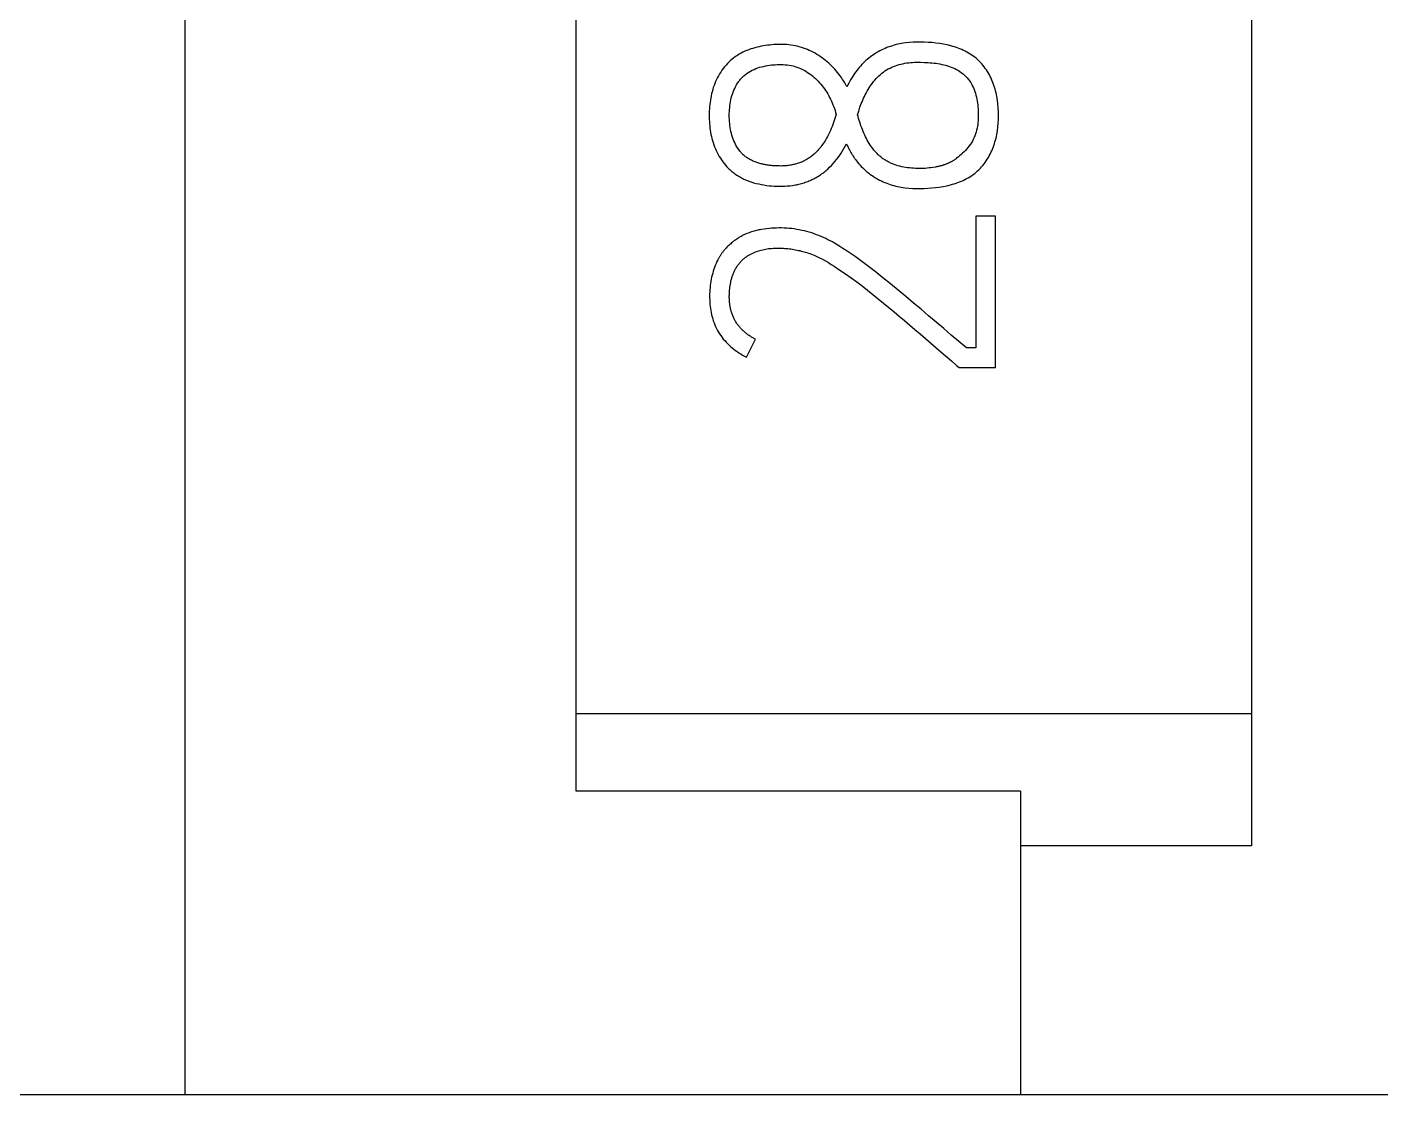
# Model space of a CAD drawing. Header units: inches. Extents: x 9000 to 22395, y 8106 to 17135.
# Drawn here: x 10398.82 to 10415.75, y 8294.99 to 8308.34 of the extents above; entities that cross this region are included whole.
import ezdxf

# ---------------------------------------------------------------- set-up
doc = ezdxf.new("R2010")
doc.units = ezdxf.units.IN
doc.header["$MEASUREMENT"] = 0
doc.layers.add('20000_FRONT_O', color=7, linetype='Continuous')
doc.layers.add('20500_FRONT_O_LABELING', color=7, linetype='Continuous')

msp = doc.modelspace()

# ---------------------------------------------------------------- linework, layer by layer
at = {"layer": '20000_FRONT_O', "linetype": 'Continuous'}
for p, q in [((10400.798, 8294.993), (10400.798, 8517.173)), ((10405.686, 8298.787), (10405.686, 8372.755)), ((10414.129, 8351.649), (10414.129, 8298.104)), ((10414.129, 8299.754), (10405.686, 8299.754)), ((10411.241, 8298.787), (10405.686, 8298.787)), ((10411.241, 8298.787), (10411.241, 8294.993)), ((10414.129, 8298.104), (10411.241, 8298.104)), ((10400.798, 8294.993), (10381.079, 8294.993)), ((10416.007, 8294.993), (10400.798, 8294.993))]:
    msp.add_line(p, q, dxfattribs=at)
at = {"layer": '20500_FRONT_O_LABELING', "linetype": 'Continuous'}
for p, q in [((10410.683, 8305.973), (10410.683, 8304.327)), ((10410.93, 8305.973), (10410.683, 8305.973)), ((10410.93, 8304.08), (10410.93, 8305.973)), ((10407.814, 8304.213), (10407.927, 8304.435)), ((10410.683, 8304.327), (10410.565, 8304.327)), ((10410.441, 8304.109), (10410.476, 8304.08)), ((10410.476, 8304.08), (10410.93, 8304.08))]:
    msp.add_line(p, q, dxfattribs=at)
for points in [[(10409.071, 8307.591), (10409.058, 8307.614), (10409.045, 8307.637), (10409.031, 8307.66), (10409.016, 8307.682), (10409.002, 8307.704), (10408.986, 8307.726), (10408.971, 8307.747), (10408.954, 8307.768), (10408.937, 8307.788), (10408.92, 8307.808), (10408.902, 8307.827), (10408.884, 8307.846), (10408.865, 8307.865), (10408.845, 8307.883), (10408.825, 8307.9), (10408.805, 8307.918), (10408.784, 8307.934), (10408.762, 8307.95), (10408.741, 8307.966), (10408.718, 8307.981), (10408.696, 8307.995), (10408.673, 8308.008), (10408.649, 8308.021), (10408.625, 8308.033), (10408.601, 8308.045), (10408.577, 8308.055), (10408.552, 8308.065), (10408.527, 8308.074), (10408.502, 8308.082), (10408.476, 8308.09), (10408.45, 8308.096), (10408.424, 8308.102), (10408.398, 8308.106), (10408.372, 8308.11), (10408.346, 8308.113), (10408.319, 8308.116), (10408.292, 8308.117), (10408.266, 8308.118), (10408.239, 8308.118), (10408.212, 8308.118), (10408.186, 8308.117), (10408.159, 8308.116), (10408.132, 8308.114), (10408.106, 8308.111), (10408.079, 8308.108), (10408.053, 8308.105), (10408.027, 8308.101), (10408, 8308.096), (10407.974, 8308.09), (10407.948, 8308.084), (10407.922, 8308.078), (10407.896, 8308.07), (10407.871, 8308.062), (10407.846, 8308.053), (10407.821, 8308.044), (10407.796, 8308.033), (10407.772, 8308.022), (10407.748, 8308.009), (10407.725, 8307.996), (10407.702, 8307.982), (10407.68, 8307.967), (10407.658, 8307.952), (10407.637, 8307.935), (10407.617, 8307.917), (10407.597, 8307.899), (10407.578, 8307.88), (10407.56, 8307.86), (10407.542, 8307.84), (10407.525, 8307.819), (10407.509, 8307.797), (10407.494, 8307.774), (10407.479, 8307.752), (10407.466, 8307.728), (10407.453, 8307.704), (10407.441, 8307.68), (10407.43, 8307.655), (10407.419, 8307.631), (10407.41, 8307.605), (10407.401, 8307.58), (10407.393, 8307.554), (10407.386, 8307.528), (10407.379, 8307.502), (10407.374, 8307.476), (10407.368, 8307.449), (10407.364, 8307.423), (10407.36, 8307.396), (10407.357, 8307.37), (10407.355, 8307.343), (10407.353, 8307.316), (10407.351, 8307.289), (10407.35, 8307.263), (10407.35, 8307.236), (10407.35, 8307.209), (10407.351, 8307.182), (10407.352, 8307.155), (10407.354, 8307.128), (10407.356, 8307.101), (10407.359, 8307.075), (10407.363, 8307.048), (10407.367, 8307.022), (10407.372, 8306.995), (10407.378, 8306.969), (10407.384, 8306.943), (10407.391, 8306.917), (10407.399, 8306.892), (10407.407, 8306.866), (10407.417, 8306.841), (10407.427, 8306.816), (10407.438, 8306.792), (10407.45, 8306.768), (10407.462, 8306.744), (10407.476, 8306.72), (10407.49, 8306.697), (10407.505, 8306.675), (10407.52, 8306.653), (10407.537, 8306.631), (10407.554, 8306.61), (10407.572, 8306.59)], [(10409.189, 8306.666), (10409.204, 8306.647), (10409.219, 8306.628), (10409.235, 8306.61), (10409.251, 8306.593), (10409.268, 8306.575), (10409.285, 8306.559), (10409.303, 8306.543), (10409.321, 8306.527), (10409.339, 8306.513), (10409.358, 8306.498), (10409.378, 8306.484), (10409.398, 8306.471), (10409.418, 8306.458), (10409.438, 8306.446), (10409.459, 8306.434), (10409.48, 8306.423), (10409.502, 8306.413), (10409.523, 8306.403), (10409.545, 8306.393), (10409.568, 8306.384), (10409.59, 8306.376), (10409.613, 8306.368), (10409.635, 8306.361), (10409.658, 8306.355), (10409.681, 8306.349), (10409.705, 8306.343), (10409.728, 8306.339), (10409.751, 8306.334), (10409.775, 8306.331), (10409.799, 8306.328), (10409.846, 8306.323), (10409.894, 8306.32), (10409.941, 8306.319), (10409.989, 8306.319), (10410.037, 8306.32), (10410.084, 8306.322), (10410.132, 8306.326), (10410.179, 8306.33), (10410.226, 8306.336), (10410.273, 8306.344), (10410.32, 8306.354), (10410.367, 8306.365), (10410.39, 8306.371), (10410.413, 8306.378), (10410.435, 8306.385), (10410.458, 8306.393), (10410.48, 8306.402), (10410.503, 8306.411), (10410.524, 8306.42), (10410.546, 8306.431), (10410.567, 8306.442), (10410.588, 8306.453), (10410.609, 8306.466), (10410.629, 8306.479), (10410.649, 8306.493), (10410.668, 8306.507), (10410.687, 8306.522), (10410.705, 8306.538), (10410.722, 8306.554), (10410.739, 8306.571), (10410.755, 8306.589), (10410.77, 8306.607), (10410.785, 8306.626), (10410.8, 8306.645), (10410.813, 8306.664), (10410.826, 8306.684), (10410.839, 8306.704), (10410.851, 8306.725), (10410.862, 8306.746), (10410.872, 8306.768), (10410.882, 8306.789), (10410.892, 8306.811), (10410.9, 8306.833), (10410.908, 8306.856), (10410.916, 8306.878), (10410.922, 8306.901), (10410.929, 8306.924), (10410.935, 8306.947), (10410.94, 8306.97), (10410.944, 8306.994), (10410.952, 8307.041), (10410.958, 8307.088), (10410.962, 8307.136), (10410.964, 8307.184), (10410.965, 8307.232), (10410.964, 8307.28), (10410.961, 8307.327), (10410.957, 8307.375), (10410.952, 8307.422), (10410.944, 8307.469), (10410.94, 8307.492), (10410.935, 8307.515), (10410.929, 8307.538), (10410.923, 8307.561), (10410.916, 8307.584), (10410.909, 8307.607), (10410.901, 8307.63), (10410.892, 8307.652), (10410.883, 8307.674), (10410.873, 8307.696), (10410.863, 8307.717), (10410.852, 8307.739), (10410.84, 8307.76), (10410.828, 8307.78), (10410.815, 8307.8), (10410.801, 8307.82), (10410.787, 8307.839), (10410.772, 8307.858), (10410.756, 8307.876), (10410.74, 8307.893), (10410.724, 8307.91), (10410.706, 8307.927), (10410.689, 8307.943), (10410.67, 8307.958), (10410.651, 8307.972), (10410.632, 8307.986), (10410.612, 8307.999), (10410.591, 8308.011), (10410.57, 8308.023), (10410.549, 8308.034), (10410.528, 8308.045), (10410.506, 8308.055), (10410.484, 8308.064), (10410.461, 8308.072), (10410.439, 8308.081), (10410.416, 8308.088), (10410.393, 8308.095), (10410.37, 8308.101), (10410.324, 8308.113), (10410.277, 8308.122), (10410.23, 8308.13), (10410.182, 8308.136), (10410.135, 8308.141), (10410.088, 8308.144), (10410.04, 8308.147), (10409.993, 8308.148), (10409.945, 8308.148), (10409.898, 8308.147), (10409.85, 8308.143), (10409.802, 8308.138), (10409.779, 8308.135), (10409.755, 8308.131), (10409.731, 8308.127), (10409.708, 8308.122), (10409.685, 8308.116), (10409.662, 8308.11), (10409.639, 8308.103), (10409.616, 8308.095), (10409.594, 8308.087), (10409.572, 8308.079), (10409.55, 8308.07), (10409.528, 8308.06), (10409.506, 8308.05), (10409.484, 8308.039), (10409.463, 8308.027), (10409.443, 8308.016), (10409.422, 8308.003), (10409.402, 8307.99), (10409.383, 8307.976), (10409.364, 8307.962), (10409.345, 8307.948), (10409.327, 8307.933), (10409.309, 8307.917), (10409.291, 8307.901), (10409.274, 8307.884), (10409.257, 8307.867), (10409.241, 8307.849), (10409.225, 8307.831), (10409.21, 8307.813), (10409.195, 8307.794), (10409.181, 8307.775), (10409.167, 8307.756), (10409.141, 8307.716), (10409.116, 8307.675), (10409.093, 8307.634), (10409.071, 8307.591)], [(10407.749, 8306.767), (10407.733, 8306.786), (10407.718, 8306.806), (10407.704, 8306.827), (10407.691, 8306.848), (10407.679, 8306.869), (10407.668, 8306.892), (10407.658, 8306.914), (10407.649, 8306.937), (10407.641, 8306.961), (10407.633, 8306.984), (10407.627, 8307.008), (10407.621, 8307.032), (10407.616, 8307.057), (10407.612, 8307.081), (10407.609, 8307.105), (10407.606, 8307.13), (10407.604, 8307.155), (10407.602, 8307.179), (10407.601, 8307.204), (10407.601, 8307.229), (10407.601, 8307.254), (10407.602, 8307.279), (10407.604, 8307.304), (10407.606, 8307.328), (10407.608, 8307.353), (10407.612, 8307.378), (10407.616, 8307.402), (10407.621, 8307.427), (10407.626, 8307.451), (10407.633, 8307.475), (10407.64, 8307.499), (10407.648, 8307.522), (10407.658, 8307.546), (10407.668, 8307.568), (10407.679, 8307.591), (10407.691, 8307.612), (10407.704, 8307.633), (10407.718, 8307.654), (10407.725, 8307.664), (10407.733, 8307.674), (10407.741, 8307.683), (10407.749, 8307.693), (10407.757, 8307.702), (10407.766, 8307.71), (10407.784, 8307.727), (10407.804, 8307.743), (10407.824, 8307.758), (10407.844, 8307.772), (10407.866, 8307.784), (10407.888, 8307.796), (10407.91, 8307.807), (10407.933, 8307.817), (10407.957, 8307.825), (10407.98, 8307.833), (10408.004, 8307.839), (10408.029, 8307.845), (10408.053, 8307.85), (10408.077, 8307.855), (10408.102, 8307.859), (10408.127, 8307.862), (10408.151, 8307.864), (10408.176, 8307.866), (10408.201, 8307.867), (10408.226, 8307.868), (10408.251, 8307.868), (10408.275, 8307.867), (10408.3, 8307.866), (10408.325, 8307.863), (10408.349, 8307.86), (10408.374, 8307.855), (10408.398, 8307.85), (10408.422, 8307.843), (10408.446, 8307.836), (10408.469, 8307.827), (10408.492, 8307.818), (10408.515, 8307.807), (10408.537, 8307.796), (10408.559, 8307.783), (10408.58, 8307.77), (10408.6, 8307.756), (10408.62, 8307.742), (10408.64, 8307.726), (10408.659, 8307.71), (10408.677, 8307.694), (10408.695, 8307.677), (10408.712, 8307.659), (10408.729, 8307.641), (10408.745, 8307.622), (10408.761, 8307.603), (10408.776, 8307.583), (10408.79, 8307.563), (10408.804, 8307.542), (10408.818, 8307.521), (10408.831, 8307.5), (10408.843, 8307.478), (10408.855, 8307.456), (10408.866, 8307.434), (10408.877, 8307.411), (10408.887, 8307.388), (10408.897, 8307.365), (10408.906, 8307.341), (10408.915, 8307.318), (10408.923, 8307.294), (10408.93, 8307.27), (10408.938, 8307.246)], [(10409.204, 8307.241), (10409.219, 8307.287), (10409.234, 8307.334), (10409.251, 8307.379), (10409.26, 8307.402), (10409.27, 8307.424), (10409.28, 8307.446), (10409.29, 8307.468), (10409.3, 8307.49), (10409.312, 8307.512), (10409.323, 8307.533), (10409.335, 8307.554), (10409.348, 8307.575), (10409.361, 8307.596), (10409.375, 8307.616), (10409.389, 8307.636), (10409.404, 8307.656), (10409.42, 8307.674), (10409.436, 8307.693), (10409.453, 8307.71), (10409.471, 8307.727), (10409.489, 8307.744), (10409.508, 8307.759), (10409.527, 8307.774), (10409.547, 8307.788), (10409.567, 8307.801), (10409.588, 8307.813), (10409.61, 8307.824), (10409.632, 8307.834), (10409.654, 8307.844), (10409.677, 8307.852), (10409.7, 8307.86), (10409.723, 8307.867), (10409.747, 8307.873), (10409.77, 8307.878), (10409.794, 8307.883), (10409.818, 8307.887), (10409.843, 8307.89), (10409.867, 8307.893), (10409.892, 8307.894), (10409.916, 8307.896), (10409.941, 8307.896), (10409.99, 8307.897), (10410.039, 8307.895), (10410.088, 8307.893), (10410.112, 8307.891), (10410.136, 8307.889), (10410.161, 8307.886), (10410.185, 8307.883), (10410.209, 8307.879), (10410.233, 8307.875), (10410.257, 8307.87), (10410.281, 8307.865), (10410.305, 8307.859), (10410.328, 8307.852), (10410.352, 8307.845), (10410.375, 8307.836), (10410.398, 8307.827), (10410.42, 8307.817), (10410.442, 8307.805), (10410.464, 8307.793), (10410.484, 8307.78), (10410.504, 8307.766), (10410.523, 8307.751), (10410.542, 8307.735), (10410.559, 8307.719), (10410.576, 8307.701), (10410.591, 8307.682), (10410.605, 8307.662), (10410.619, 8307.642), (10410.631, 8307.62), (10410.642, 8307.599), (10410.652, 8307.577), (10410.661, 8307.554), (10410.669, 8307.531), (10410.677, 8307.508), (10410.684, 8307.484), (10410.689, 8307.46), (10410.695, 8307.436), (10410.699, 8307.412), (10410.703, 8307.388), (10410.706, 8307.364), (10410.708, 8307.339), (10410.71, 8307.315), (10410.712, 8307.29), (10410.713, 8307.266), (10410.713, 8307.241), (10410.713, 8307.217), (10410.712, 8307.192), (10410.711, 8307.168), (10410.708, 8307.144), (10410.706, 8307.12), (10410.702, 8307.096), (10410.698, 8307.072), (10410.692, 8307.048), (10410.686, 8307.024), (10410.679, 8307.001), (10410.671, 8306.978), (10410.661, 8306.955), (10410.651, 8306.933), (10410.64, 8306.912), (10410.627, 8306.891), (10410.614, 8306.871), (10410.599, 8306.851), (10410.584, 8306.832), (10410.569, 8306.813), (10410.552, 8306.795), (10410.535, 8306.777), (10410.517, 8306.76), (10410.499, 8306.743), (10410.48, 8306.727), (10410.461, 8306.711), (10410.442, 8306.696)], [(10408.938, 8307.246), (10408.93, 8307.22), (10408.922, 8307.194), (10408.913, 8307.169), (10408.904, 8307.143), (10408.895, 8307.118), (10408.885, 8307.093), (10408.875, 8307.068), (10408.864, 8307.043), (10408.853, 8307.018), (10408.842, 8306.994), (10408.829, 8306.97), (10408.817, 8306.947), (10408.803, 8306.924), (10408.796, 8306.912), (10408.789, 8306.901), (10408.782, 8306.89), (10408.774, 8306.879), (10408.767, 8306.868), (10408.759, 8306.857), (10408.751, 8306.846), (10408.743, 8306.836), (10408.735, 8306.825), (10408.726, 8306.815), (10408.717, 8306.805), (10408.708, 8306.795), (10408.699, 8306.785), (10408.69, 8306.776), (10408.68, 8306.766), (10408.671, 8306.757), (10408.661, 8306.748), (10408.65, 8306.739), (10408.64, 8306.731), (10408.629, 8306.722), (10408.619, 8306.714), (10408.608, 8306.707), (10408.597, 8306.699), (10408.585, 8306.692), (10408.574, 8306.685), (10408.562, 8306.678), (10408.551, 8306.671), (10408.539, 8306.665), (10408.527, 8306.659), (10408.514, 8306.654), (10408.502, 8306.649), (10408.489, 8306.644), (10408.477, 8306.639), (10408.464, 8306.634), (10408.451, 8306.63), (10408.439, 8306.626), (10408.426, 8306.623), (10408.413, 8306.62), (10408.4, 8306.617), (10408.386, 8306.614), (10408.373, 8306.611), (10408.36, 8306.609), (10408.346, 8306.607), (10408.333, 8306.605), (10408.32, 8306.604), (10408.306, 8306.602), (10408.293, 8306.601), (10408.279, 8306.6), (10408.266, 8306.6), (10408.252, 8306.599)], [(10410.178, 8306.586), (10410.146, 8306.581), (10410.122, 8306.577), (10410.098, 8306.575), (10410.073, 8306.572), (10410.049, 8306.57), (10410.025, 8306.569), (10410, 8306.569), (10409.976, 8306.568), (10409.952, 8306.569), (10409.927, 8306.57), (10409.903, 8306.571), (10409.878, 8306.573), (10409.854, 8306.576), (10409.83, 8306.578), (10409.805, 8306.582), (10409.781, 8306.586), (10409.757, 8306.591), (10409.733, 8306.597), (10409.709, 8306.603), (10409.686, 8306.61), (10409.663, 8306.618), (10409.64, 8306.627), (10409.617, 8306.637), (10409.606, 8306.642), (10409.595, 8306.647), (10409.585, 8306.653), (10409.574, 8306.659), (10409.563, 8306.665), (10409.553, 8306.671), (10409.543, 8306.677), (10409.532, 8306.684), (10409.522, 8306.691), (10409.513, 8306.698), (10409.503, 8306.706), (10409.494, 8306.713), (10409.484, 8306.721), (10409.475, 8306.729), (10409.466, 8306.737), (10409.457, 8306.745), (10409.449, 8306.754), (10409.44, 8306.763), (10409.424, 8306.781), (10409.408, 8306.799), (10409.393, 8306.819), (10409.378, 8306.838), (10409.364, 8306.858), (10409.351, 8306.879), (10409.338, 8306.9), (10409.326, 8306.921), (10409.315, 8306.943), (10409.304, 8306.965), (10409.293, 8306.987), (10409.283, 8307.009), (10409.274, 8307.031), (10409.264, 8307.054), (10409.256, 8307.077), (10409.247, 8307.1), (10409.239, 8307.123), (10409.232, 8307.147), (10409.224, 8307.17), (10409.217, 8307.194), (10409.211, 8307.217), (10409.204, 8307.241)], [(10407.572, 8306.59), (10407.583, 8306.578), (10407.595, 8306.566), (10407.607, 8306.555), (10407.619, 8306.544), (10407.631, 8306.533), (10407.644, 8306.523), (10407.657, 8306.513), (10407.67, 8306.503), (10407.683, 8306.494), (10407.697, 8306.485), (10407.711, 8306.476), (10407.725, 8306.468), (10407.739, 8306.46), (10407.753, 8306.452), (10407.768, 8306.445), (10407.783, 8306.437), (10407.797, 8306.431), (10407.812, 8306.424), (10407.828, 8306.418), (10407.843, 8306.412), (10407.858, 8306.406), (10407.874, 8306.401), (10407.905, 8306.391), (10407.937, 8306.383), (10407.969, 8306.375), (10408.001, 8306.368), (10408.033, 8306.363), (10408.065, 8306.358), (10408.098, 8306.354), (10408.13, 8306.351), (10408.163, 8306.348), (10408.195, 8306.347), (10408.228, 8306.347), (10408.261, 8306.347), (10408.293, 8306.348), (10408.326, 8306.351), (10408.359, 8306.354), (10408.391, 8306.358), (10408.407, 8306.36), (10408.424, 8306.363), (10408.44, 8306.366), (10408.456, 8306.369), (10408.472, 8306.373), (10408.488, 8306.377), (10408.504, 8306.381), (10408.52, 8306.386), (10408.535, 8306.391), (10408.551, 8306.396), (10408.566, 8306.402), (10408.582, 8306.408), (10408.597, 8306.414), (10408.612, 8306.42), (10408.627, 8306.427), (10408.642, 8306.434), (10408.657, 8306.441), (10408.671, 8306.449), (10408.686, 8306.457), (10408.7, 8306.465), (10408.714, 8306.473), (10408.728, 8306.482), (10408.742, 8306.491), (10408.755, 8306.5), (10408.768, 8306.51), (10408.781, 8306.52), (10408.794, 8306.53), (10408.807, 8306.54), (10408.819, 8306.551), (10408.832, 8306.561), (10408.855, 8306.584), (10408.878, 8306.607), (10408.9, 8306.631), (10408.922, 8306.656), (10408.942, 8306.682), (10408.962, 8306.708), (10408.981, 8306.735), (10408.999, 8306.762), (10409.017, 8306.79), (10409.034, 8306.818), (10409.05, 8306.847), (10409.066, 8306.876)], [(10409.066, 8306.876), (10409.071, 8306.866), (10409.075, 8306.856), (10409.08, 8306.846), (10409.085, 8306.836), (10409.09, 8306.826), (10409.095, 8306.816), (10409.1, 8306.806), (10409.106, 8306.797), (10409.111, 8306.787), (10409.116, 8306.777), (10409.122, 8306.768), (10409.128, 8306.758), (10409.133, 8306.749), (10409.139, 8306.739), (10409.145, 8306.73), (10409.151, 8306.721), (10409.157, 8306.711), (10409.163, 8306.702), (10409.17, 8306.693), (10409.176, 8306.684), (10409.182, 8306.675), (10409.189, 8306.666)], [(10408.252, 8306.599), (10408.227, 8306.6), (10408.215, 8306.6), (10408.202, 8306.6), (10408.19, 8306.601), (10408.177, 8306.601), (10408.165, 8306.602), (10408.153, 8306.603), (10408.14, 8306.604), (10408.128, 8306.605), (10408.116, 8306.606), (10408.103, 8306.608), (10408.091, 8306.609), (10408.079, 8306.611), (10408.066, 8306.613), (10408.054, 8306.615), (10408.042, 8306.617), (10408.03, 8306.62), (10408.018, 8306.622), (10408.006, 8306.625), (10407.994, 8306.628), (10407.982, 8306.631), (10407.97, 8306.635), (10407.958, 8306.638), (10407.947, 8306.642), (10407.935, 8306.646), (10407.923, 8306.651), (10407.912, 8306.655), (10407.9, 8306.66), (10407.889, 8306.665), (10407.878, 8306.671), (10407.867, 8306.676), (10407.856, 8306.682), (10407.845, 8306.688), (10407.835, 8306.695), (10407.824, 8306.702), (10407.814, 8306.709), (10407.804, 8306.716), (10407.794, 8306.724), (10407.785, 8306.732), (10407.776, 8306.74), (10407.767, 8306.749), (10407.762, 8306.753), (10407.758, 8306.758), (10407.754, 8306.762), (10407.749, 8306.767)], [(10410.442, 8306.696), (10410.436, 8306.691), (10410.43, 8306.686), (10410.423, 8306.682), (10410.417, 8306.677), (10410.41, 8306.673), (10410.404, 8306.669), (10410.397, 8306.665), (10410.39, 8306.661), (10410.384, 8306.657), (10410.377, 8306.653), (10410.37, 8306.65), (10410.363, 8306.646), (10410.356, 8306.643), (10410.349, 8306.639), (10410.342, 8306.636), (10410.335, 8306.633), (10410.327, 8306.63), (10410.32, 8306.627), (10410.313, 8306.624), (10410.306, 8306.621), (10410.298, 8306.618), (10410.291, 8306.616), (10410.284, 8306.613), (10410.276, 8306.611), (10410.269, 8306.608), (10410.261, 8306.606), (10410.254, 8306.604), (10410.246, 8306.602), (10410.239, 8306.6), (10410.231, 8306.598), (10410.224, 8306.596), (10410.216, 8306.594), (10410.209, 8306.592), (10410.201, 8306.591), (10410.193, 8306.589), (10410.186, 8306.588), (10410.178, 8306.586)], [(10408.691, 8305.741), (10408.661, 8305.752), (10408.631, 8305.763), (10408.6, 8305.772), (10408.57, 8305.781), (10408.539, 8305.789), (10408.508, 8305.796), (10408.476, 8305.802), (10408.445, 8305.808), (10408.413, 8305.813), (10408.382, 8305.817), (10408.35, 8305.82), (10408.319, 8305.823), (10408.287, 8305.825), (10408.255, 8305.826), (10408.224, 8305.826), (10408.192, 8305.825), (10408.161, 8305.824), (10408.129, 8305.822), (10408.098, 8305.82), (10408.066, 8305.816), (10408.035, 8305.812), (10408.003, 8305.807), (10407.988, 8305.804), (10407.972, 8305.801), (10407.957, 8305.797), (10407.941, 8305.794), (10407.926, 8305.79), (10407.91, 8305.786), (10407.895, 8305.781), (10407.88, 8305.777), (10407.865, 8305.772), (10407.85, 8305.766), (10407.835, 8305.761), (10407.82, 8305.755), (10407.805, 8305.749), (10407.791, 8305.742), (10407.776, 8305.735), (10407.762, 8305.728), (10407.748, 8305.721), (10407.735, 8305.713), (10407.721, 8305.705), (10407.707, 8305.696), (10407.694, 8305.687), (10407.681, 8305.678), (10407.668, 8305.669), (10407.655, 8305.659), (10407.642, 8305.65), (10407.63, 8305.639), (10407.618, 8305.629), (10407.606, 8305.619), (10407.594, 8305.608), (10407.582, 8305.597), (10407.571, 8305.585), (10407.56, 8305.574)], [(10410.565, 8304.327), (10410.47, 8304.407), (10410.376, 8304.487), (10410.281, 8304.568), (10410.187, 8304.648), (10410.092, 8304.728), (10409.998, 8304.809), (10409.903, 8304.888), (10409.808, 8304.968), (10409.712, 8305.047), (10409.616, 8305.126), (10409.52, 8305.204), (10409.423, 8305.281), (10409.374, 8305.319), (10409.325, 8305.357), (10409.275, 8305.394), (10409.225, 8305.431), (10409.175, 8305.467), (10409.124, 8305.502), (10409.073, 8305.537), (10409.022, 8305.571), (10408.969, 8305.604), (10408.916, 8305.636), (10408.889, 8305.651), (10408.862, 8305.665), (10408.834, 8305.679), (10408.806, 8305.693), (10408.778, 8305.706), (10408.75, 8305.718), (10408.721, 8305.73), (10408.691, 8305.741)], [(10407.56, 8305.574), (10407.554, 8305.568), (10407.549, 8305.562), (10407.543, 8305.556), (10407.538, 8305.55), (10407.533, 8305.544), (10407.528, 8305.537), (10407.523, 8305.531), (10407.518, 8305.524), (10407.513, 8305.518), (10407.509, 8305.511), (10407.504, 8305.505), (10407.499, 8305.498), (10407.495, 8305.491), (10407.491, 8305.485), (10407.486, 8305.478), (10407.482, 8305.471), (10407.478, 8305.464), (10407.474, 8305.457), (10407.47, 8305.45), (10407.466, 8305.443), (10407.462, 8305.436), (10407.458, 8305.429)], [(10407.814, 8305.466), (10407.822, 8305.471), (10407.829, 8305.476), (10407.837, 8305.481), (10407.845, 8305.486), (10407.853, 8305.491), (10407.862, 8305.495), (10407.87, 8305.5), (10407.878, 8305.504), (10407.895, 8305.512), (10407.912, 8305.52), (10407.929, 8305.527), (10407.947, 8305.533), (10407.964, 8305.539), (10407.982, 8305.544), (10408, 8305.549), (10408.018, 8305.554), (10408.036, 8305.558), (10408.055, 8305.561), (10408.073, 8305.564), (10408.092, 8305.567), (10408.11, 8305.569), (10408.129, 8305.571), (10408.148, 8305.572), (10408.166, 8305.573), (10408.185, 8305.574), (10408.204, 8305.574), (10408.222, 8305.574), (10408.241, 8305.573), (10408.26, 8305.573), (10408.278, 8305.572), (10408.297, 8305.571), (10408.316, 8305.569), (10408.334, 8305.567), (10408.353, 8305.565), (10408.371, 8305.563), (10408.39, 8305.56), (10408.408, 8305.557), (10408.427, 8305.554), (10408.445, 8305.55), (10408.463, 8305.546), (10408.482, 8305.542), (10408.5, 8305.537), (10408.518, 8305.533), (10408.536, 8305.528), (10408.554, 8305.522), (10408.572, 8305.517), (10408.59, 8305.511), (10408.608, 8305.505)], [(10408.608, 8305.505), (10408.628, 8305.497), (10408.648, 8305.489), (10408.668, 8305.481), (10408.688, 8305.472), (10408.727, 8305.454), (10408.764, 8305.434), (10408.802, 8305.413), (10408.839, 8305.392), (10408.875, 8305.369), (10408.911, 8305.347), (10408.983, 8305.3), (10409.053, 8305.252), (10409.123, 8305.203), (10409.193, 8305.152), (10409.261, 8305.101), (10409.329, 8305.049), (10409.397, 8304.996), (10409.463, 8304.942), (10409.53, 8304.888), (10409.595, 8304.833), (10409.661, 8304.778), (10409.726, 8304.723), (10409.792, 8304.668), (10409.857, 8304.612), (10409.922, 8304.557), (10409.987, 8304.501), (10410.052, 8304.445), (10410.117, 8304.389), (10410.182, 8304.334), (10410.247, 8304.278)], [(10407.458, 8305.429), (10407.447, 8305.405), (10407.436, 8305.381), (10407.426, 8305.357), (10407.417, 8305.333), (10407.408, 8305.309), (10407.4, 8305.284), (10407.393, 8305.259), (10407.386, 8305.234), (10407.38, 8305.209), (10407.375, 8305.184), (10407.37, 8305.158), (10407.366, 8305.132), (10407.363, 8305.106), (10407.36, 8305.08), (10407.358, 8305.054), (10407.356, 8305.028), (10407.355, 8305.002), (10407.355, 8304.976), (10407.355, 8304.95), (10407.356, 8304.923), (10407.357, 8304.897), (10407.359, 8304.871), (10407.362, 8304.845), (10407.365, 8304.819), (10407.369, 8304.793), (10407.374, 8304.768), (10407.38, 8304.742), (10407.386, 8304.716), (10407.393, 8304.691), (10407.401, 8304.666), (10407.41, 8304.641), (10407.42, 8304.617), (10407.43, 8304.593), (10407.442, 8304.569), (10407.454, 8304.546), (10407.467, 8304.523), (10407.48, 8304.501), (10407.495, 8304.48), (10407.51, 8304.458), (10407.526, 8304.438), (10407.543, 8304.418), (10407.561, 8304.398), (10407.579, 8304.38), (10407.598, 8304.362), (10407.617, 8304.344), (10407.637, 8304.327), (10407.657, 8304.311), (10407.679, 8304.295), (10407.7, 8304.28), (10407.722, 8304.265), (10407.744, 8304.252), (10407.767, 8304.238), (10407.79, 8304.225), (10407.814, 8304.213)], [(10407.927, 8304.435), (10407.917, 8304.44), (10407.908, 8304.445), (10407.898, 8304.451), (10407.888, 8304.456), (10407.879, 8304.462), (10407.87, 8304.468), (10407.86, 8304.474), (10407.851, 8304.48), (10407.842, 8304.486), (10407.833, 8304.492), (10407.824, 8304.499), (10407.816, 8304.505), (10407.807, 8304.512), (10407.798, 8304.519), (10407.79, 8304.526), (10407.782, 8304.534), (10407.774, 8304.541), (10407.766, 8304.549), (10407.758, 8304.557), (10407.75, 8304.565), (10407.742, 8304.573), (10407.735, 8304.581), (10407.728, 8304.589), (10407.721, 8304.598), (10407.714, 8304.607), (10407.707, 8304.615), (10407.701, 8304.624), (10407.695, 8304.633), (10407.689, 8304.642), (10407.683, 8304.652), (10407.677, 8304.661), (10407.672, 8304.671), (10407.667, 8304.68), (10407.662, 8304.69), (10407.657, 8304.7), (10407.652, 8304.71), (10407.648, 8304.721), (10407.643, 8304.731), (10407.639, 8304.741), (10407.636, 8304.752), (10407.632, 8304.762), (10407.629, 8304.772), (10407.626, 8304.783), (10407.623, 8304.794), (10407.62, 8304.804), (10407.617, 8304.815), (10407.615, 8304.826), (10407.613, 8304.837), (10407.611, 8304.848), (10407.609, 8304.858), (10407.608, 8304.869), (10407.606, 8304.88), (10407.605, 8304.891), (10407.604, 8304.902), (10407.603, 8304.914), (10407.603, 8304.925), (10407.602, 8304.935), (10407.602, 8304.946), (10407.601, 8304.957), (10407.601, 8304.968), (10407.601, 8304.979), (10407.602, 8304.99), (10407.602, 8305.001), (10407.602, 8305.012), (10407.603, 8305.023), (10407.604, 8305.034), (10407.604, 8305.045), (10407.605, 8305.056), (10407.606, 8305.067), (10407.607, 8305.078), (10407.609, 8305.089), (10407.61, 8305.1), (10407.612, 8305.11), (10407.614, 8305.121), (10407.615, 8305.132), (10407.618, 8305.143), (10407.62, 8305.154), (10407.622, 8305.165), (10407.625, 8305.175), (10407.628, 8305.186), (10407.631, 8305.197), (10407.634, 8305.207), (10407.637, 8305.218), (10407.641, 8305.228), (10407.644, 8305.239), (10407.648, 8305.249), (10407.652, 8305.259), (10407.657, 8305.269), (10407.661, 8305.279), (10407.666, 8305.289), (10407.671, 8305.299), (10407.676, 8305.309), (10407.681, 8305.319), (10407.687, 8305.328), (10407.693, 8305.338), (10407.699, 8305.347), (10407.705, 8305.356), (10407.712, 8305.365), (10407.718, 8305.374), (10407.725, 8305.382), (10407.732, 8305.391), (10407.739, 8305.399), (10407.747, 8305.407), (10407.755, 8305.415), (10407.762, 8305.423), (10407.771, 8305.43), (10407.779, 8305.438), (10407.787, 8305.445), (10407.796, 8305.452), (10407.805, 8305.459), (10407.814, 8305.466)], [(10410.247, 8304.278), (10410.377, 8304.165), (10410.441, 8304.109)]]:
    msp.add_lwpolyline(points, dxfattribs=at)

doc.saveas('drawing.dxf')
